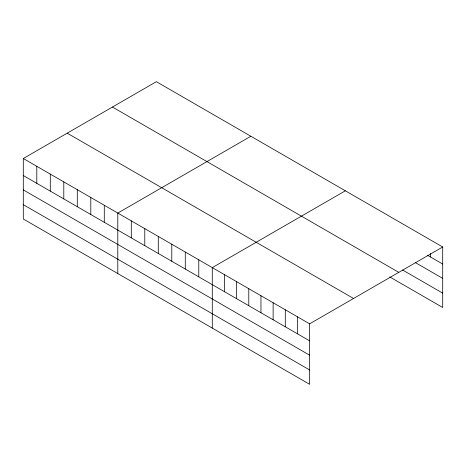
<?xml version="1.0" encoding="UTF-8"?>
<svg xmlns="http://www.w3.org/2000/svg" width="466" height="466" viewBox="0 0 466 466"><rect width="100%" height="100%" fill="white"/><g stroke="black" fill="none" stroke-linecap="round" stroke-linejoin="round"><path stroke-width="0.7" d="M309.634 355.191L309.634 323.829L23.3 158.516L23.3 218.997L309.634 384.31L309.634 355.191L23.3 189.878M389.762 276.921L442.7 307.484L442.7 247.003L156.366 81.69L23.3 158.516M250.854 136.247L117.793 213.067L117.793 273.548M345.347 190.798L212.28 267.624L212.28 328.105M309.634 323.829L442.7 247.003M427.491 255.246L442.7 264.03M415.317 262.562L442.7 278.371M402.542 269.96L442.7 293.143M112.452 107.04L398.791 272.36M67.209 133.165L353.548 298.479M23.3 175.536L309.634 340.85M23.3 204.656L309.634 369.969M430.532 253.457L430.532 257.005M297.465 316.804L297.465 333.825M285.297 309.779L285.297 326.8M273.128 302.754L273.128 319.775M260.96 295.724L260.96 312.75M248.792 288.699L248.792 305.725M236.623 281.674L236.623 298.7M224.449 274.649L224.449 291.669M198.784 259.83L198.784 276.851M185.282 252.036L185.282 269.057M171.785 244.242L171.785 261.263M158.289 236.448L158.289 253.475M144.786 228.655L144.786 245.681M131.29 220.861L131.29 237.887M104.291 205.273L104.291 222.299M90.794 197.479L90.794 214.506M77.292 189.685L77.292 206.712M63.795 181.897L63.795 198.918M50.299 174.103L50.299 191.124M36.797 166.31L36.797 183.33"/></g></svg>
